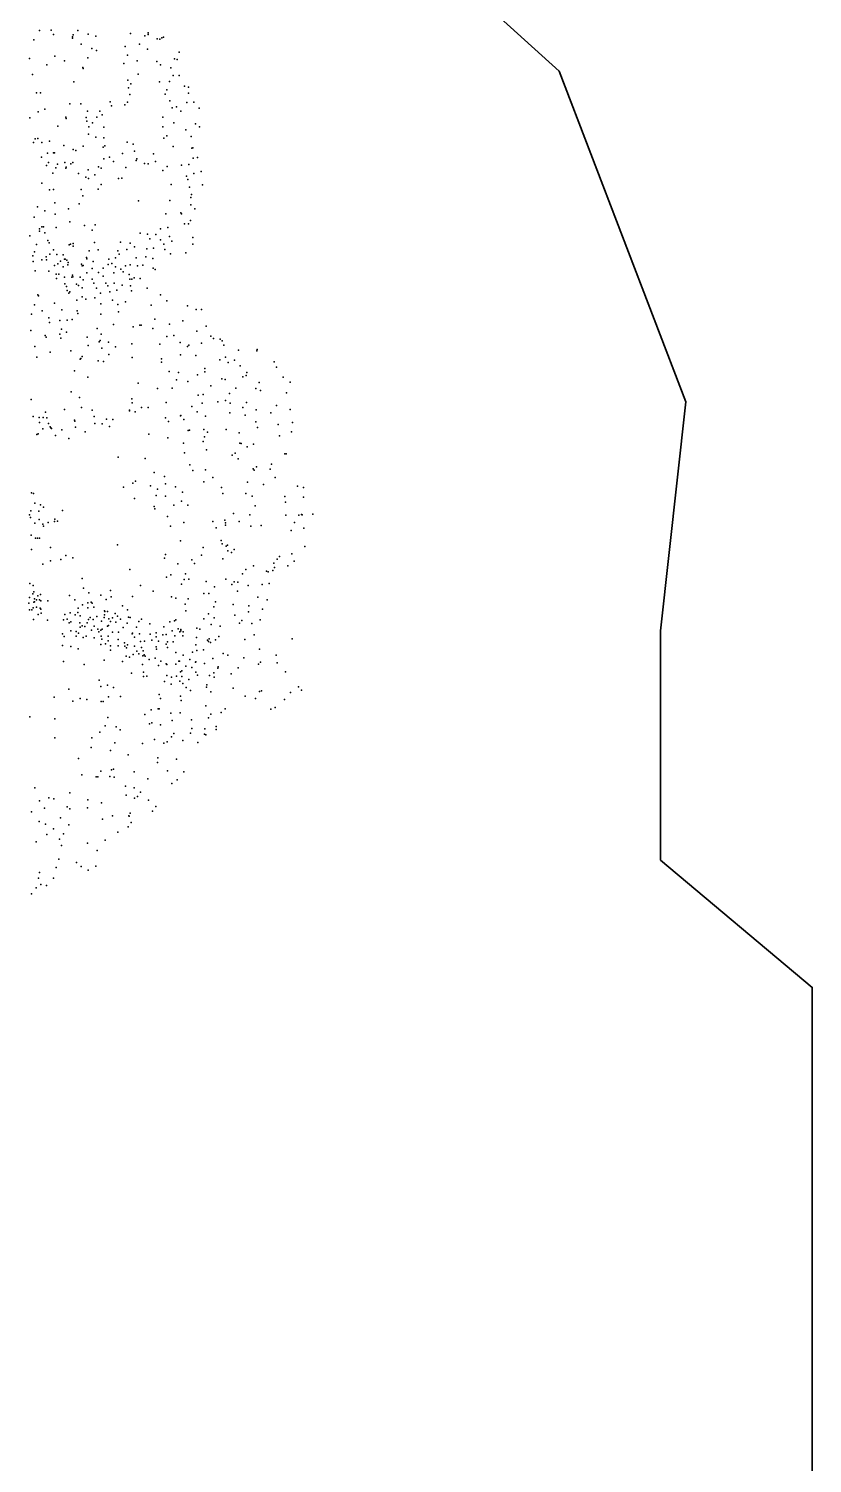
# Model space of a CAD drawing. Header units: millimetres. Extents: x -60275265 to 22802890, y -38578442 to 24337084.
# Drawn here: x 13807122 to 17730817, y 9977846 to 17159196 of the extents above; entities that cross this region are included whole.
import ezdxf

# ---------------------------------------------------------------- set-up
doc = ezdxf.new("R2010")
doc.units = ezdxf.units.MM
doc.header["$MEASUREMENT"] = 0
doc.layers.add('Outline', color=7, linetype='Continuous', true_color=0x000000)
doc.layers.add('particles', color=7, linetype='Continuous', true_color=0x000000)

msp = doc.modelspace()

# ---------------------------------------------------------------- linework, layer by layer
at = {"layer": 'Outline', "color": 3, "lineweight": 35, "true_color": 0x00ff00}
msp.add_lwpolyline([(612748, 23700101), (2261319, 23827441), (4163298, 24337084), (6191983, 23700101), (6952806, 22298647), (8220845, 21661442), (8981724, 20514820), (11010412, 21024520), (12405159, 19877851), (13419624, 18986025), (15194898, 18094026), (16462717, 16947413), (17096937, 15291091), (16969997, 14144198), (16969997, 12997517), (17730817, 12360371), (17730817, 10959081), (17730817, 9939740)], dxfattribs=at)
at = {"layer": 'particles', "color": 93, "true_color": 0x67d435}
for p in [(13833622, 17103696), (13860622, 17150696), (13919622, 17151696), (13930622, 17130696), (14026622, 17118696), (14026622, 17111696), (14029622, 17128696), (14052622, 17149696), (14104622, 17131696), (14143622, 17121696), (14316622, 17134696), (14388622, 17122696), (14404622, 17137696), (14405622, 17129696), (14450622, 17107696), (14464622, 17106696), (14473622, 17113696), (14482622, 17116696), (13937622, 17021696), (14069622, 17081696), (14123622, 17060696), (14146622, 17050696), (14290622, 17070696), (14302622, 17026696), (14362622, 17081696), (14402622, 17056696), (14560622, 17041696), (13811622, 17010696), (13898622, 16977696), (13986622, 16997696), (14077622, 16964696), (14080622, 16959696), (14103622, 17013696), (14283622, 16984696), (14349622, 16997696), (14448622, 16995696), (14467622, 16977696), (14518622, 16963696), (14537622, 17008696), (14550622, 17004696), (13825622, 16929696), (14033622, 16893696), (14303622, 16901696), (14318622, 16883696), (14355622, 16931696), (14462622, 16893696), (14512622, 16894696), (14530622, 16925696), (14560622, 16924696), (13846622, 16837696), (13865622, 16838696), (14306622, 16862696), (14313622, 16829696), (14490622, 16831696), (14499622, 16853696), (14586622, 16871696), (14607622, 16865696), (14607622, 16835696), (13854622, 16743696), (13888622, 16755696), (14012622, 16783696), (14067622, 16783696), (14101622, 16745696), (14162622, 16746696), (14215622, 16792696), (14221622, 16772696), (14288622, 16778696), (14301622, 16790696), (14513622, 16798696), (14525622, 16763696), (14546622, 16767696), (14568622, 16746696), (14598622, 16789696), (14634622, 16791696), (14660622, 16761696), (13812622, 16713696), (13953622, 16670696), (13992622, 16715696), (13994622, 16709696), (14094622, 16714696), (14097622, 16695696), (14108622, 16667696), (14126622, 16687696), (14148622, 16716696), (14175622, 16728696), (14182622, 16666696), (14479622, 16715696), (14479622, 16668696), (14533622, 16688696), (14642622, 16682696), (14661622, 16668696), (13839622, 16607696), (13852622, 16608696), (13910622, 16595696), (14106622, 16631696), (14142622, 16616696), (14183622, 16612696), (14299622, 16590696), (14484622, 16611696), (14498622, 16622696), (14594622, 16653696), (14620622, 16619696), (13830622, 16588696), (13873622, 16588696), (13900622, 16535696), (13931622, 16537696), (13935622, 16537696), (13983622, 16573696), (14029622, 16553696), (14042622, 16549696), (14080622, 16570696), (14179622, 16566696), (14187622, 16572696), (14276622, 16533696), (14330622, 16580696), (14336622, 16546696), (14431622, 16532696), (14530622, 16569696), (14624622, 16560696), (14628622, 16562696), (13870622, 16515696), (13896622, 16473696), (13905622, 16488696), (13942622, 16462696), (13950622, 16480696), (13988622, 16488696), (13992622, 16461696), (13994622, 16466696), (14017622, 16482696), (14027622, 16488696), (14105622, 16452696), (14156622, 16467696), (14169622, 16460696), (14183622, 16507696), (14211622, 16515696), (14231622, 16493696), (14293622, 16463696), (14344622, 16498696), (14348622, 16507696), (14386622, 16484696), (14404622, 16482696), (14442622, 16494696), (14478622, 16448696), (14500622, 16469696), (14571622, 16476696), (14608622, 16478696), (14630622, 16510696), (14652622, 16514696), (13872622, 16385696), (13927622, 16436696), (14056622, 16434696), (14092622, 16416696), (14106622, 16408696), (14138622, 16427696), (14169622, 16379696), (14256622, 16408696), (14273622, 16411696), (14520622, 16379696), (14597622, 16420696), (14604622, 16404696), (14633622, 16433696), (14670622, 16444696), (14676622, 16377696), (13911622, 16352696), (13930622, 16353696), (14070622, 16353696), (14078622, 16322696), (14155622, 16355696), (14611622, 16365696), (14618622, 16314696), (14621622, 16328696), (13851622, 16266696), (13888622, 16246696), (13937622, 16287696), (13939622, 16230696), (14006622, 16257696), (14060622, 16282696), (14356622, 16297696), (14494622, 16231696), (14513622, 16299696), (14568622, 16236696), (14572622, 16231696), (14619622, 16277696), (14639622, 16257696), (13834622, 16215696), (13872622, 16167696), (13880622, 16167696), (13944622, 16164696), (14013622, 16191696), (14086622, 16174696), (14139622, 16176696), (14504622, 16163696), (14587622, 16182696), (14607622, 16182696), (14616622, 16199696), (13812622, 16122696), (13861622, 16156696), (13861622, 16145696), (13888622, 16137696), (13902622, 16099696), (13909622, 16086696), (14124622, 16150696), (14136622, 16089696), (14267622, 16090696), (14365622, 16135696), (14402622, 16130696), (14413622, 16106696), (14443622, 16129696), (14466622, 16101696), (14467622, 16156696), (14511622, 16118696), (14523622, 16095696), (14628622, 16113696), (13828622, 16022696), (13836622, 16042696), (13845622, 16078696), (13894622, 16016696), (13912622, 16030696), (13930622, 16051696), (13947622, 16028696), (13979622, 16027696), (14009622, 16077696), (14016622, 16080696), (14030622, 16084696), (14030622, 16070696), (14109622, 16047696), (14154622, 16051696), (14253622, 16046696), (14260622, 16030696), (14298622, 16053696), (14315622, 16085696), (14336622, 16066696), (14393622, 16016696), (14398622, 16056696), (14432622, 16060696), (14484622, 16080696), (14489622, 16053696), (14517622, 16032696), (14593622, 16037696), (14628622, 16080696), (13829622, 15993696), (13839622, 15947696), (13872622, 16002696), (13896622, 16001696), (13908622, 15945696), (13936622, 15973696), (13953622, 15981696), (13966622, 15995696), (13979622, 15966696), (13985622, 16004696), (13990622, 16004696), (13998622, 15999696), (14003622, 15977696), (14004622, 15988696), (14071622, 15979696), (14074622, 15971696), (14080622, 15973696), (14096622, 16013696), (14098622, 16007696), (14125622, 15958696), (14130622, 15993696), (14180622, 15960696), (14204622, 15978696), (14207622, 16005696), (14223622, 15983696), (14241622, 16012696), (14242622, 15966696), (14268622, 15954696), (14292622, 15971696), (14315622, 15977696), (14344622, 16012696), (14351622, 15971696), (14378622, 15974696), (14428622, 16008696), (14429622, 15959696), (14440622, 15953696), (13944622, 15930696), (13945622, 15908696), (13957622, 15929696), (13986622, 15914696), (13987622, 15881696), (14023622, 15914696), (14026622, 15924696), (14027622, 15917696), (14046622, 15880696), (14056622, 15873696), (14064622, 15914696), (14079622, 15901696), (14097622, 15936696), (14124622, 15905696), (14132622, 15884696), (14156622, 15938696), (14179622, 15919696), (14193622, 15885696), (14203622, 15872696), (14233622, 15936696), (14234622, 15884696), (14275622, 15875696), (14280622, 15941696), (14310622, 15928696), (14313622, 15904696), (14316622, 15871696), (14323622, 15905696), (14334622, 15912696), (14364622, 15908696), (13853622, 15826696), (13856622, 15821696), (13996622, 15868696), (14000622, 15848696), (14007622, 15835696), (14013622, 15842696), (14047622, 15799696), (14074622, 15862696), (14075622, 15816696), (14092622, 15805696), (14137622, 15811696), (14146622, 15860696), (14166622, 15834696), (14212622, 15841696), (14227622, 15800696), (14248622, 15849696), (14321622, 15847696), (14400622, 15859696), (14466622, 15826696), (13821622, 15730696), (13836622, 15776696), (13874622, 15747696), (13936622, 15784696), (13972622, 15752696), (14050622, 15747696), (14053622, 15732696), (14167622, 15730696), (14168622, 15782696), (14253622, 15778696), (14256622, 15741696), (14292622, 15792696), (14420622, 15774696), (14499622, 15796696), (14602622, 15771696), (14645622, 15753696), (14671622, 15753696), (13907622, 15711696), (13911622, 15688696), (13963622, 15698696), (13970622, 15655696), (14000622, 15699696), (14024622, 15703696), (14150622, 15658696), (14232622, 15678696), (14330622, 15666696), (14363622, 15674696), (14370622, 15675696), (14428622, 15657696), (14438622, 15704696), (14511622, 15680696), (14579622, 15696696), (14695622, 15669696), (13818622, 15648696), (13889622, 15622696), (13894622, 15614696), (13962622, 15629696), (13968622, 15610696), (13996622, 15639696), (14099622, 15614696), (14160622, 15591696), (14165622, 15597696), (14170622, 15629696), (14206622, 15590696), (14499622, 15617696), (14533622, 15622696), (14565622, 15588696), (14649622, 15645696), (14671622, 15584696), (14718622, 15619696), (14732622, 15607696), (14766622, 15604696), (14776622, 15596696), (13837622, 15567696), (13848622, 15515696), (13914622, 15539696), (14018622, 15546696), (14075622, 15517696), (14105622, 15573696), (14172622, 15560696), (14207622, 15528696), (14242622, 15566696), (14323622, 15581696), (14325622, 15513696), (14463622, 15580696), (14567622, 15526696), (14602622, 15567696), (14608622, 15574696), (14644622, 15523696), (14783622, 15574696), (14792622, 15515696), (14857622, 15549696), (14949622, 15546696), (14950622, 15552696), (14036622, 15445696), (14065622, 15504696), (14067622, 15507696), (14155622, 15496696), (14181622, 15492696), (14471622, 15489696), (14472622, 15506696), (14510622, 15443696), (14689622, 15457696), (14689622, 15441696), (14763622, 15501696), (14805622, 15488696), (14837622, 15499696), (14865622, 15471696), (15035622, 15491696), (15047622, 15465696), (14103622, 15414696), (14354622, 15384696), (14547622, 15401696), (14557622, 15437696), (14604622, 15392696), (14651622, 15425696), (14719622, 15370696), (14773622, 15406696), (14790622, 15403696), (14878622, 15416696), (14896622, 15423696), (14898622, 15437696), (14961622, 15387696), (15080622, 15414696), (15116622, 15389696), (13819622, 15303696), (14019622, 15340696), (14061622, 15312696), (14323622, 15305696), (14451622, 15358696), (14525622, 15359696), (14655622, 15324696), (14680622, 15328696), (14792622, 15297696), (14812622, 15332696), (14843622, 15359696), (14944622, 15357696), (14967622, 15348696), (15098622, 15336696), (13890622, 15239696), (13985622, 15253696), (14071622, 15262696), (14125622, 15249696), (14312622, 15249696), (14312622, 15245696), (14324622, 15286696), (14340622, 15240696), (14372622, 15262696), (14404622, 15263696), (14495622, 15287696), (14623622, 15268696), (14650622, 15240696), (14675622, 15284696), (14754622, 15291696), (14813622, 15235696), (14815622, 15284696), (14878622, 15263696), (14890622, 15224696), (14897622, 15287696), (14946622, 15250696), (15019622, 15236696), (15048622, 15273696), (15115622, 15252696), (13829622, 15217696), (13859622, 15213696), (13861622, 15187696), (13877622, 15156696), (13879622, 15213696), (13897622, 15211696), (13906622, 15183696), (13914622, 15165696), (13918622, 15160696), (13920622, 15157696), (14036622, 15199696), (14037622, 15194696), (14041622, 15164696), (14135622, 15218696), (14138622, 15183696), (14174622, 15180696), (14196622, 15204696), (14211622, 15168696), (14228622, 15203696), (14491622, 15210696), (14506622, 15192696), (14566622, 15221696), (14568622, 15222696), (14583622, 15203696), (14683622, 15152696), (14692622, 15219696), (14796622, 15152696), (14944622, 15190696), (14952622, 15162696), (15055622, 15178696), (15127622, 15187696), (13848622, 15127696), (13854622, 15130696), (13940622, 15122696), (13972622, 15151696), (14008622, 15107696), (14089622, 15141696), (14408622, 15128696), (14503622, 15110696), (14582622, 15084696), (14605622, 15147696), (14611622, 15149696), (14680622, 15092696), (14686622, 15115696), (14702622, 15138696), (14861622, 15136696), (14864622, 15084696), (14870622, 15082696), (15062622, 15120696), (15123622, 15141696), (14254622, 15013696), (14587622, 15036696), (14696622, 15051696), (14825622, 15023696), (14841622, 15033696), (14900622, 15066696), (14932622, 15078696), (15089622, 15031696), (15095622, 15031696), (14390622, 15007696), (14434622, 14937696), (14613622, 14976696), (14628622, 14947696), (14692622, 14950696), (14856622, 15006696), (14931622, 14956696), (14936622, 14948696), (14948622, 14966696), (15016622, 14954696), (15023622, 14979696), (14328622, 14883696), (14342622, 14893696), (14417622, 14870696), (14487622, 14917696), (14491622, 14880696), (14542622, 14865696), (14684622, 14891696), (14728622, 14912696), (14902622, 14888696), (14983622, 14877696), (15040622, 14912696), (15152622, 14869696), (13820622, 14835696), (13830622, 14832696), (14281622, 14863696), (14336622, 14807696), (14445622, 14822696), (14452622, 14853696), (14491622, 14819696), (14571622, 14794696), (14576622, 14839696), (14772622, 14861696), (14778622, 14831696), (14893622, 14831696), (14926622, 14819696), (15089622, 14817696), (15182622, 14862696), (15182622, 14814696), (13810622, 14725696), (13818622, 14745696), (13838622, 14784696), (13857622, 14743696), (13865622, 14775696), (13880622, 14763696), (13976622, 14747696), (14434622, 14767696), (14438622, 14755696), (14533622, 14773696), (14604622, 14773696), (14832622, 14732696), (14913622, 14725696), (14940622, 14770696), (15093622, 14788696), (15094622, 14723696), (15159622, 14723696), (15173622, 14727696), (15176622, 14725696), (15229622, 14728696), (13816622, 14711696), (13838622, 14683696), (13859622, 14702696), (13878622, 14678696), (13881622, 14669696), (13904622, 14686696), (13935622, 14691696), (13937622, 14703696), (13950622, 14694696), (14501622, 14717696), (14516622, 14668696), (14583622, 14686696), (14728622, 14692696), (14745622, 14660696), (14788622, 14699696), (14792622, 14685696), (14792622, 14673696), (14861622, 14692696), (14919622, 14668696), (14971622, 14671696), (15137622, 14686696), (15184622, 14659696), (13819622, 14624696), (13841622, 14609696), (13850622, 14609696), (13860622, 14608696), (14566622, 14595696), (14771622, 14596696), (14776622, 14579696), (15120622, 14646696), (13821622, 14551696), (13915622, 14562696), (13993622, 14522696), (14028622, 14509696), (14252622, 14575696), (14487622, 14508696), (14492622, 14526696), (14671622, 14523696), (14680622, 14561696), (14796622, 14568696), (14802622, 14573696), (14804622, 14545696), (14822622, 14537696), (14836622, 14552696), (15063622, 14516696), (15124622, 14529696), (15189622, 14566696), (13878622, 14478696), (13916622, 14494696), (13968622, 14502696), (14313622, 14451696), (14553622, 14480696), (14624622, 14500696), (14636622, 14481696), (14779622, 14504696), (14893622, 14451696), (14933622, 14469696), (14998622, 14443696), (15006622, 14440696), (15029622, 14446696), (15034622, 14483696), (15037622, 14462696), (15050622, 14503696), (15104622, 14469696), (15135622, 14493696), (13812622, 14381696), (13829622, 14371696), (14074622, 14406696), (14366622, 14372696), (14496622, 14413696), (14518622, 14424696), (14571622, 14378696), (14585622, 14401696), (14592622, 14430696), (14608622, 14403696), (14695622, 14391696), (14737622, 14365696), (14794622, 14403696), (14824622, 14376696), (14836622, 14390696), (14854622, 14388696), (14877622, 14429696), (14905622, 14372696), (14976622, 14377696), (15010622, 14381696), (13810622, 14312696), (13827622, 14329696), (13832622, 14340696), (13836622, 14305696), (13846622, 14299696), (13852622, 14319696), (13860622, 14299696), (13866622, 14326696), (13868622, 14294696), (13902622, 14294696), (14011622, 14321696), (14037622, 14300696), (14081622, 14358696), (14107622, 14334696), (14168622, 14323696), (14194622, 14302696), (14216622, 14346696), (14219622, 14314696), (14326622, 14317696), (14429622, 14343696), (14522622, 14315696), (14543622, 14308696), (14605622, 14304696), (14683622, 14331696), (14708622, 14332696), (14852622, 14343696), (14954622, 14313696), (15001622, 14299696), (13807622, 14283696), (13810622, 14249696), (13822622, 14250696), (13829622, 14260696), (13833622, 14287696), (13835622, 14289696), (13845622, 14262696), (13854622, 14226696), (13864622, 14257696), (13868622, 14252696), (13869622, 14232696), (13988622, 14226696), (14015622, 14235696), (14039622, 14224696), (14052622, 14236696), (14054622, 14257696), (14064622, 14219696), (14076622, 14275696), (14103622, 14284696), (14103622, 14260696), (14119622, 14287696), (14124622, 14283696), (14132622, 14262696), (14186622, 14245696), (14186622, 14224696), (14187622, 14241696), (14201622, 14241696), (14239622, 14231696), (14277622, 14269696), (14301622, 14249696), (14590622, 14277696), (14594622, 14244696), (14707622, 14230696), (14734622, 14264696), (14742622, 14289696), (14831622, 14276696), (14838622, 14222696), (14907622, 14239696), (14909622, 14270696), (14978622, 14252696), (13831622, 14201696), (13901622, 14197696), (13980622, 14200696), (14000622, 14202696), (14009622, 14184696), (14018622, 14189696), (14063622, 14185696), (14065622, 14163696), (14065622, 14163696), (14075622, 14170696), (14088622, 14166696), (14099622, 14184696), (14106622, 14201696), (14115622, 14211696), (14121622, 14147696), (14129622, 14201696), (14134622, 14168696), (14147622, 14216696), (14153622, 14153696), (14168622, 14148696), (14171622, 14192696), (14175622, 14153696), (14185622, 14211696), (14201622, 14168696), (14206622, 14171696), (14207622, 14204696), (14216622, 14191696), (14227622, 14210696), (14243622, 14188696), (14252622, 14217696), (14266622, 14202696), (14279622, 14161696), (14300622, 14183696), (14307622, 14213696), (14315622, 14211696), (14346622, 14162696), (14358622, 14191696), (14372622, 14203696), (14413622, 14179696), (14483622, 14165696), (14513622, 14190696), (14536622, 14194696), (14544622, 14199696), (14555622, 14154696), (14568622, 14151696), (14649622, 14158696), (14663622, 14152696), (14684622, 14204696), (14721622, 14176696), (14736622, 14209696), (14766622, 14168696), (14862622, 14183696), (14873622, 14196696), (14923622, 14181696), (14965622, 14199696), (13975622, 14130696), (13984622, 14116696), (14018622, 14144696), (14044622, 14117696), (14045622, 14141696), (14056622, 14133696), (14079622, 14111696), (14094622, 14117696), (14135622, 14110696), (14157622, 14139696), (14167622, 14076696), (14169622, 14117696), (14172622, 14102696), (14191622, 14080696), (14205622, 14118696), (14205622, 14094696), (14226622, 14138696), (14255622, 14101696), (14257622, 14138696), (14287622, 14085696), (14301622, 14075696), (14324622, 14129696), (14327622, 14133696), (14337622, 14113696), (14361622, 14129696), (14366622, 14091696), (14386622, 14092696), (14415622, 14128696), (14423622, 14097696), (14444622, 14134696), (14444622, 14115696), (14456622, 14092696), (14479622, 14125696), (14495622, 14126696), (14495622, 14077696), (14502622, 14089696), (14525622, 14145696), (14530622, 14090696), (14539622, 14120696), (14564622, 14139696), (14568622, 14145696), (14579622, 14120696), (14580622, 14139696), (14643622, 14075696), (14646622, 14111696), (14702622, 14097696), (14707622, 14091696), (14711622, 14105696), (14717622, 14086696), (14742622, 14099696), (14759622, 14116696), (14889622, 14101696), (14935622, 14125696), (15125622, 14104696), (13976622, 14071696), (14018622, 14066696), (14054622, 14055696), (14216622, 14070696), (14216622, 14047696), (14254622, 14070696), (14288622, 14068696), (14294622, 14018696), (14297622, 14060696), (14312622, 14012696), (14329622, 14026696), (14337622, 14068696), (14348622, 14043696), (14358622, 14030696), (14372622, 14061696), (14378622, 14020696), (14379622, 14044696), (14384622, 14025696), (14390622, 14017696), (14439622, 14007696), (14444622, 14064696), (14447622, 14052696), (14501622, 14061696), (14544622, 14036696), (14580622, 14023696), (14627622, 14037696), (14648622, 14046696), (14681622, 14049696), (14729622, 14005696), (14781622, 14031696), (14804622, 14022696), (14884622, 14010696), (14963622, 14053696), (15045622, 14023696), (13981622, 13991696), (14084622, 13975696), (14185622, 13997696), (14277622, 13991696), (14322622, 13933696), (14377622, 13976696), (14382622, 13938696), (14409622, 14001696), (14457622, 13971696), (14468622, 13992696), (14495622, 13979696), (14499622, 13976696), (14543622, 13977696), (14559622, 13993696), (14562622, 13992696), (14566622, 13939696), (14574622, 13944696), (14593622, 13968696), (14614622, 14000696), (14623622, 13961696), (14641622, 13988696), (14643622, 13938696), (14644622, 13989696), (14687622, 13980696), (14734622, 13934696), (14754622, 13957696), (14755622, 13964696), (14856622, 13959696), (14957622, 13978696), (14967622, 13988696), (15051622, 13984696), (15092622, 13939696), (14159622, 13898696), (14167622, 13865696), (14201622, 13873696), (14232622, 13860696), (14381622, 13916696), (14398622, 13917696), (14486622, 13890696), (14499622, 13921696), (14520622, 13877696), (14522622, 13913696), (14547622, 13918696), (14564622, 13892696), (14574622, 13916696), (14579622, 13881696), (14595622, 13860696), (14609622, 13900696), (14651622, 13923696), (14697622, 13862696), (14699622, 13874696), (14712622, 13920696), (14735622, 13913696), (14821622, 13929696), (15158622, 13864696), (13934622, 13813696), (14008622, 13853696), (14027622, 13793696), (14065622, 13806696), (14097622, 13800696), (14169622, 13791696), (14179622, 13790696), (14206622, 13814696), (14266622, 13816696), (14459622, 13825696), (14467622, 13806696), (14567622, 13818696), (14570622, 13796696), (14616622, 13846696), (14719622, 13839696), (14831622, 13857696), (14890622, 13817696), (14942622, 13805696), (14962622, 13840696), (14972622, 13844696), (15088622, 13800696), (15117622, 13836696), (15173622, 13847696), (14388622, 13726696), (14420622, 13749696), (14455622, 13754696), (14459622, 13754696), (14518622, 13732696), (14565622, 13734696), (14693622, 13769696), (14719622, 13727696), (14770622, 13735696), (14791622, 13754696), (15019622, 13752696), (15040622, 13760696), (13812622, 13714696), (13937622, 13703696), (14189622, 13668696), (14203622, 13710696), (14245622, 13664696), (14265622, 13648696), (14411622, 13679696), (14423622, 13683696), (14467622, 13674696), (14525622, 13695696), (14622622, 13698696), (14624622, 13656696), (14688622, 13654696), (14707622, 13708696), (14745622, 13666696), (14746622, 13650696), (13938622, 13608696), (14123622, 13608696), (14163622, 13637696), (14238622, 13584696), (14377622, 13580696), (14436622, 13600696), (14483622, 13582696), (14500622, 13588696), (14521622, 13614696), (14534622, 13630696), (14579622, 13596696), (14617622, 13632696), (14654622, 13585696), (14687622, 13627696), (14694622, 13624696), (14056622, 13506696), (14119622, 13561696), (14216622, 13546696), (14304622, 13523696), (14453622, 13509696), (14546622, 13502696), (14167622, 13442696), (14221622, 13448696), (14232622, 13452696), (14335622, 13438696), (14452622, 13485696), (14502622, 13444696), (14583622, 13438696), (13838622, 13358696), (14073622, 13424696), (14144622, 13414696), (14153622, 13413696), (14213622, 13415696), (14235622, 13411696), (14291622, 13366696), (14335622, 13358696), (14403622, 13404696), (14523622, 13380696), (14550622, 13398696), (13861622, 13294696), (13908622, 13308696), (13932622, 13304696), (14013622, 13334696), (14102622, 13298696), (14294622, 13321696), (14336622, 13307696), (14351622, 13315696), (14367622, 13337696), (14407622, 13296696), (13820622, 13238696), (13885622, 13256696), (13999622, 13264696), (14012622, 13253696), (14101622, 13259696), (14171622, 13284696), (14227622, 13218696), (14308622, 13218696), (14310622, 13216696), (14314622, 13231696), (14426622, 13242696), (14443622, 13265696), (13859622, 13190696), (13891622, 13177696), (13931622, 13153696), (13966622, 13208696), (14008622, 13174696), (14176622, 13202696), (14304622, 13164696), (14319622, 13185696), (13844622, 13088696), (13898622, 13125696), (13960622, 13101696), (13971622, 13070696), (13980622, 13128696), (14101622, 13081696), (14189622, 13097696), (14253622, 13136696), (13957622, 13001696), (14149622, 13045696), (13861622, 12935696), (13944622, 12959696), (14046622, 12985696), (14069622, 12965696), (14104622, 12947696), (14143622, 12966696), (13844622, 12858696), (13855622, 12906696), (13867622, 12875696), (13895622, 12870696), (13930622, 12906696), (13820622, 12828696)]:
    msp.add_point(p, dxfattribs=at)

doc.saveas('drawing.dxf')
